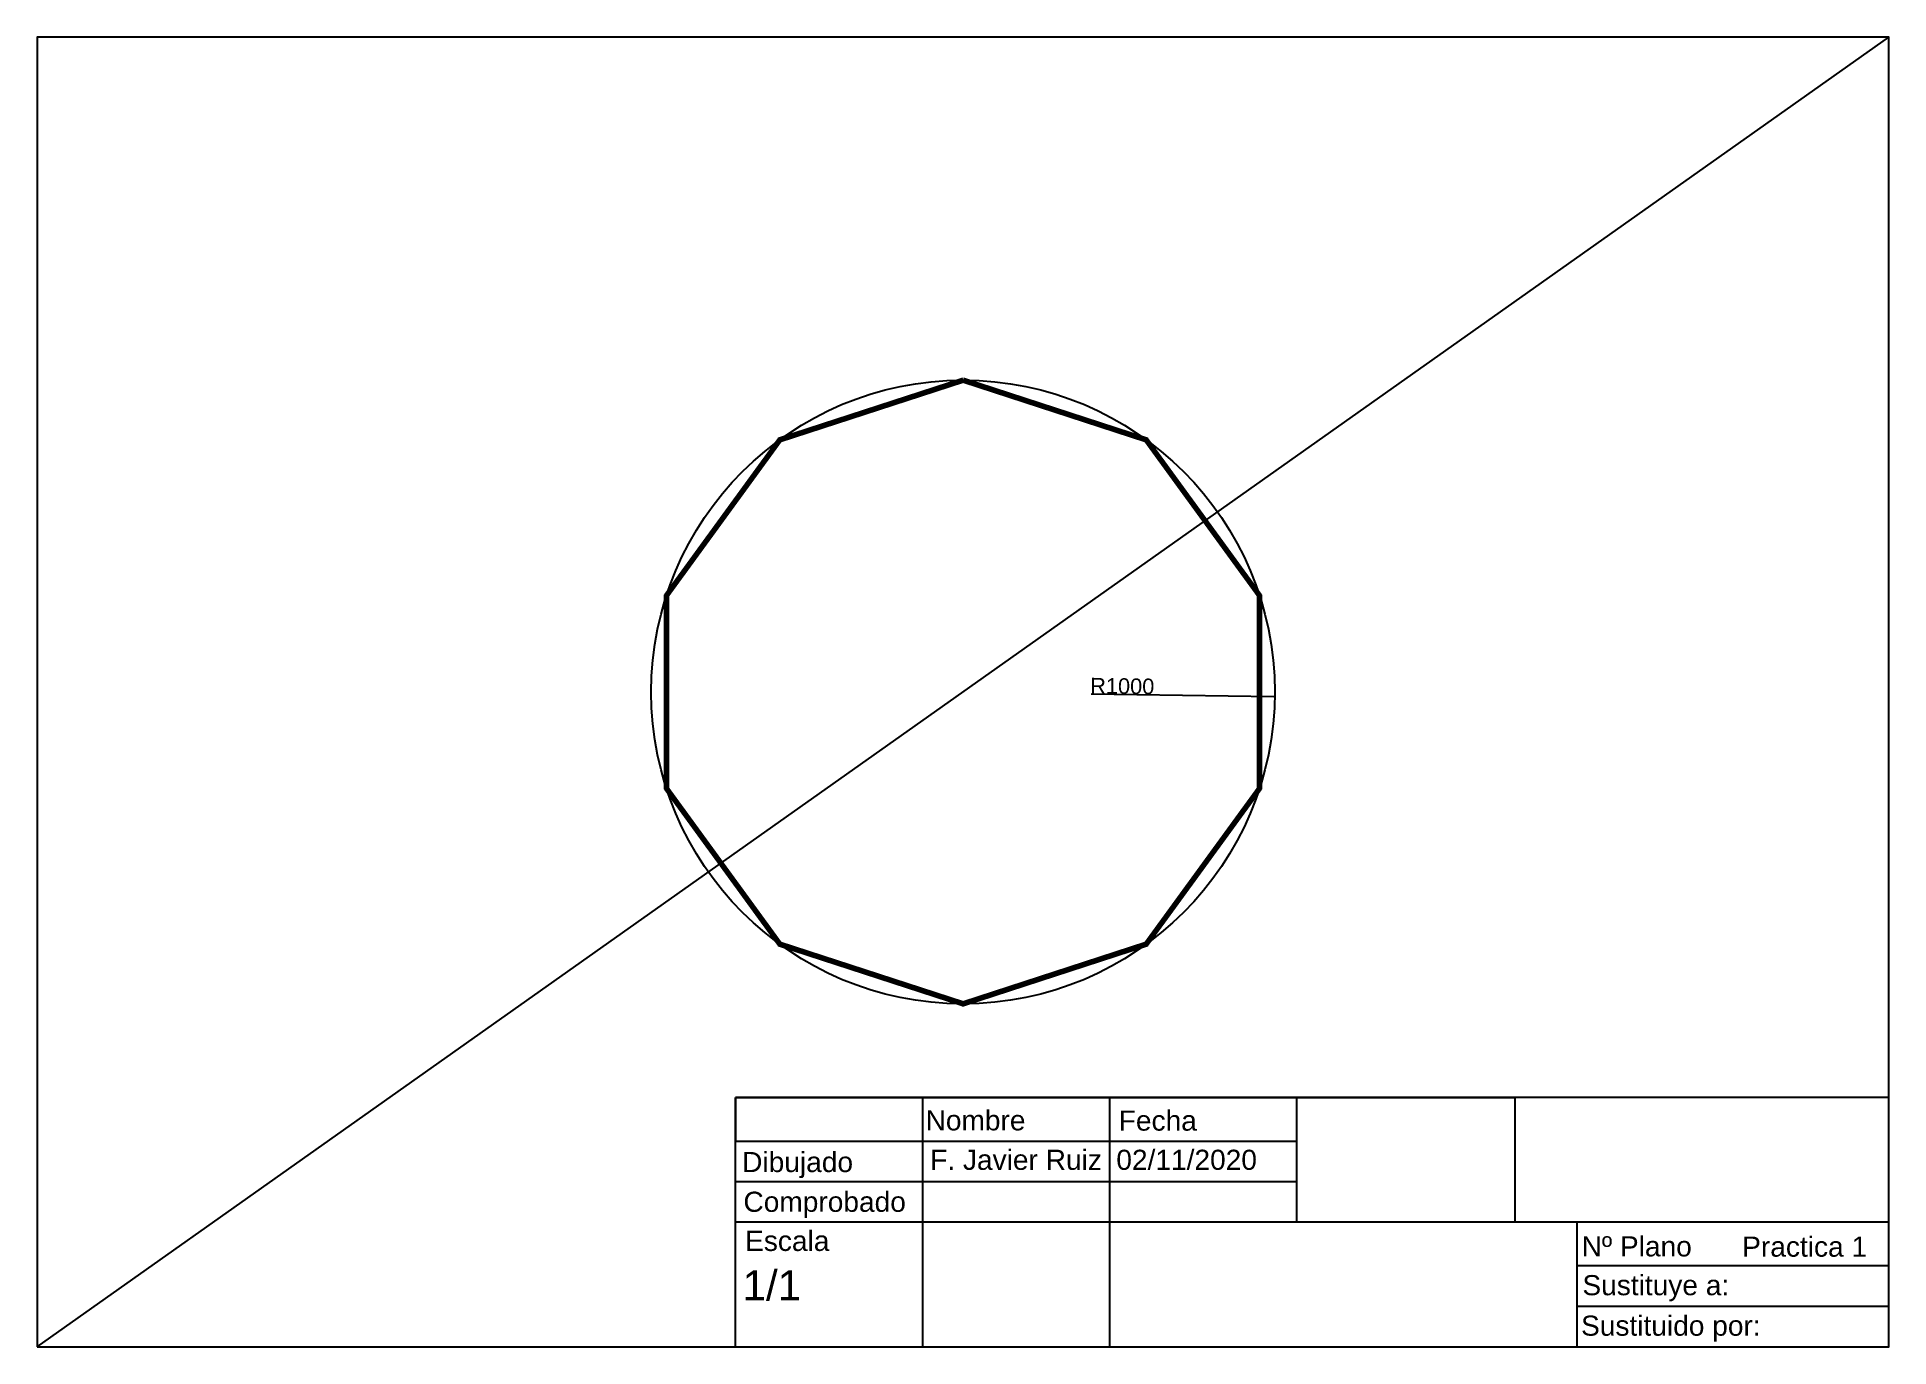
# Model space of a CAD drawing. Header units: millimetres. Extents: x 6426 to 12366, y 2427 to 6627.
import ezdxf

# ---------------------------------------------------------------- set-up
doc = ezdxf.new("R2010")
doc.units = ezdxf.units.MM
doc.layers.get('0').update_dxf_attribs({"lineweight": 100})
doc.layers.add('Capa1', color=8, linetype='Continuous')
doc.layers.add('Capa2', color=7, linetype='Continuous')
doc.styles.get("Standard").update_dxf_attribs({"font": 'arial.ttf'})
doc.dimstyles.new('ISO-25', dxfattribs={"dimtxt": 50, "dimasz": 2.5, "dimexe": 1.25, "dimexo": 0.625, "dimtad": 1, "dimtxsty": 'Standard', "dimcen": 2.5, "dimadec": 0, "dimazin": 0, "dimtfac": 1, "dimtmove": 1, "dimatfit": 3, "dimfxl": 1, "dimarcsym": 1})

# ---------------------------------------------------------------- blocks, each defined once
blk = doc.blocks.new('*D7')
at = {"layer": 'Capa2', "color": 0, "lineweight": -2, "transparency": 16777216}
blk.add_line((9807.5, 4520.8), (10393.6, 4512.3), dxfattribs=at)
at = {"layer": 'Capa2', "color": 0, "transparency": 16777216}
blk.add_solid([(10393.6, 4512.8), (10393.6, 4511.9), (10396.1, 4512.3)], dxfattribs=at)
at = {"layer": 'Defpoints', "color": 0, "transparency": 16777216}
for p in [(9396.2, 4526.7), (10396.1, 4512.3)]:
    blk.add_point(p, dxfattribs=at)
at = {"layer": 'Capa2', "color": 0, "transparency": 16777216, "insert": (9907, 4545.5), "char_height": 50, "attachment_point": 5, "rotation": 359.17293}
blk.add_mtext('R1000', dxfattribs=at)

msp = doc.modelspace()

# ---------------------------------------------------------------- linework, layer by layer
at = {"lineweight": 140}
msp.add_lwpolyline([(9396.188, 5526.742), (8808.403, 5335.759), (8445.131, 4835.759), (8445.131, 4217.725), (8808.403, 3717.725), (9396.188, 3526.742), (9983.973, 3717.725), (10347.244, 4217.725), (10347.244, 4835.759), (9983.973, 5335.759)], close=True, dxfattribs=at)
at = {"layer": 'Capa1'}
msp.add_line((6426.188, 2426.742), (12366.188, 6626.742), dxfattribs=at)
msp.add_circle((9396.188, 4526.742), 1000, dxfattribs=at)
at = {"layer": 'Capa2'}
for p, q in [((8666.188, 2426.742), (8666.188, 3226.742)), ((12366.188, 3226.742), (8666.188, 3226.742)), ((8666.188, 3226.742), (9266.188, 3226.742)), ((8666.188, 3226.742), (8666.188, 3086.742)), ((9266.188, 3226.742), (9266.188, 2426.742)), ((9266.188, 3226.742), (9866.188, 3226.742)), ((9866.188, 3226.742), (9866.188, 2426.742)), ((9866.188, 3226.742), (10466.188, 3226.742)), ((10466.188, 3226.742), (10466.188, 2826.742)), ((10466.188, 3226.742), (11166.188, 3226.742)), ((11166.188, 3226.742), (11166.188, 2826.742)), ((12366.188, 2426.742), (12366.188, 3226.742)), ((8666.188, 3086.742), (10466.188, 3086.742)), ((8666.188, 2826.742), (8666.188, 2956.742)), ((8666.188, 2956.742), (10466.188, 2956.742)), ((12366.188, 2826.742), (8666.188, 2826.742)), ((11366.188, 2426.742), (11366.188, 2826.742)), ((12366.188, 2686.742), (11366.188, 2686.742)), ((12366.188, 2556.742), (11366.188, 2556.742)), ((8666.188, 2426.742), (12366.188, 2426.742)), ((10466.188, 2426.742), (11366.188, 2426.742))]:
    msp.add_line(p, q, dxfattribs=at)
msp.add_lwpolyline([(6426.188, 2426.742), (12366.188, 2426.742), (12366.188, 6626.742), (6426.188, 6626.742)], close=True, dxfattribs=at)

# ---------------------------------------------------------------- texts
for s, height, p in [('Nombre', 64.512, (9276.128, 3121.149)), ('Fecha', 64.512, (9895.78, 3120.286)), ('Dibujado', 64.512, (8687.804, 2987.43)), ('F. Javier Ruiz', 64.512, (9290.873, 2994.571)), ('02/11/2020', 64.512, (9887.977, 2994.571)), ('Comprobado', 64.512, (8691.968, 2860.002)), ('Escala', 64.512, (8697.248, 2734.553)), ('Nº Plano', 64.512, (11380.305, 2717.052)), ('Practica 1', 64.512, (11895.379, 2716.11)), ('1/1', 96.768, (8689.118, 2575.855)), ('Sustituye a:', 64.512, (11382.945, 2592.565)), ('Sustituido por:', 64.512, (11378.578, 2462.753))]:
    msp.add_text(s, height=height, dxfattribs=at).set_placement(p)

# ---------------------------------------------------------------- dimensions: what is measured, and where the dimension line sits
dim = msp.add_radius_dim(center=(9396.188, 4526.742), mpoint=(10396.084, 4512.308), dimstyle='ISO-25', dxfattribs=at)
dim.commit()
dim.dimension.update_dxf_attribs({"geometry": '*D7', "text_midpoint": (9906.624, 4519.373), "dimtype": 164})

doc.saveas('drawing.dxf')
